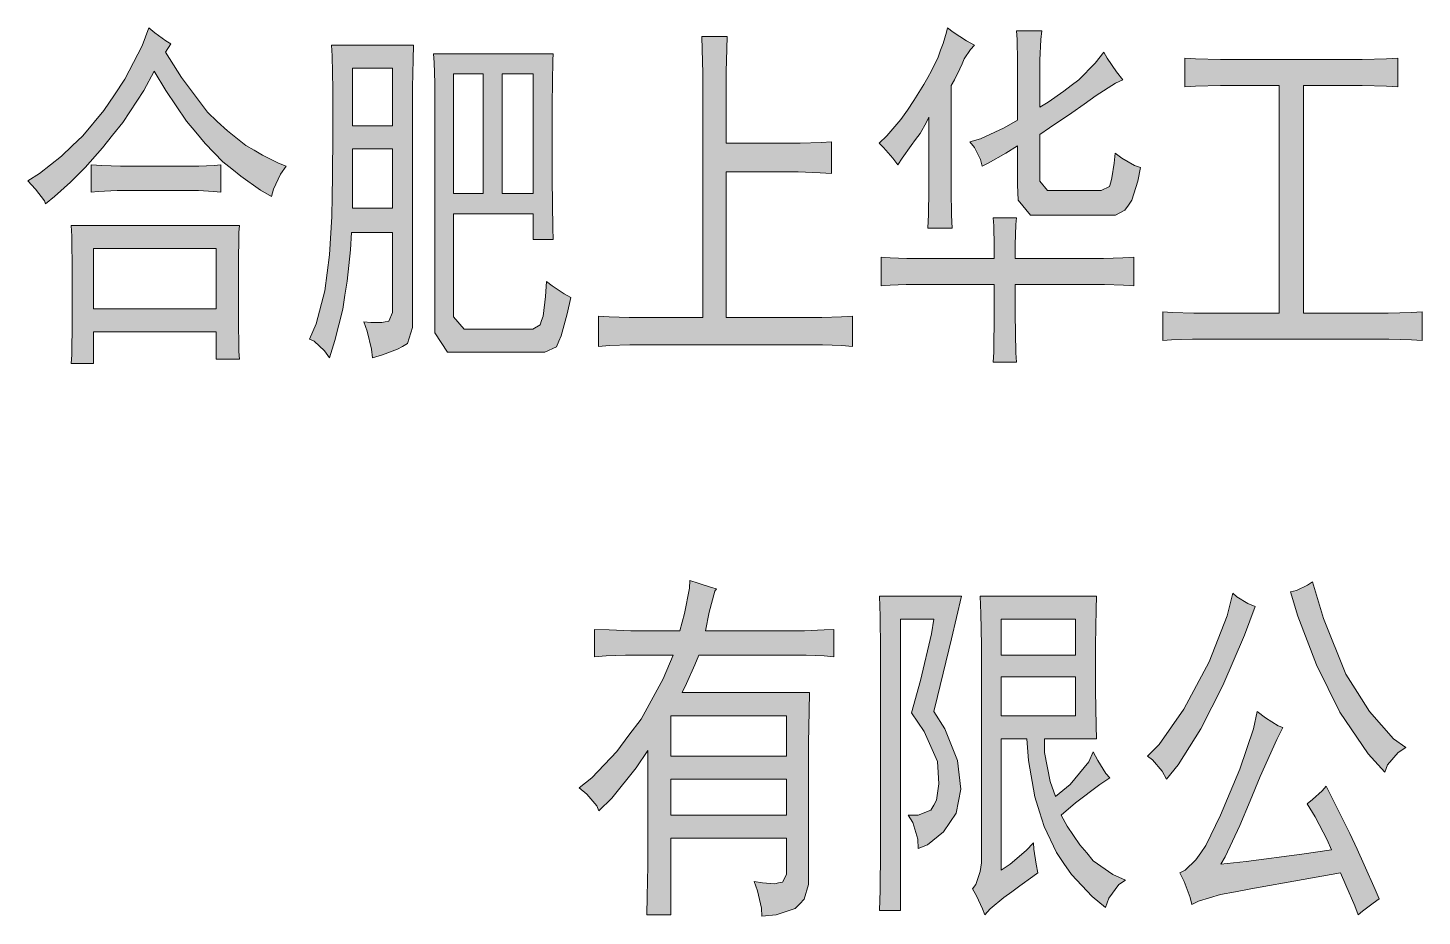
# Model space of a CAD drawing. Header units: millimetres. Extents: x 0 to 829, y 0 to 586.
# Drawn here: x 774.21 to 799.01, y 530.44 to 546.23 of the extents above; entities that cross this region are included whole.
import ezdxf

# ---------------------------------------------------------------- set-up
doc = ezdxf.new("R2010")
doc.units = ezdxf.units.MM

msp = doc.modelspace()

# ---------------------------------------------------------------- hatches: boundary and pattern name
h = msp.add_hatch(color=0)
h.dxf.hatch_style = 2
h.paths.add_polyline_path([(776.657917, 545.793083), (776.943667, 545.345056), (777.405806, 544.727694), (777.582194, 544.561889), (777.762111, 544.396083), (778.086667, 544.138556), (778.234833, 544.050361), (778.383, 543.962167), (778.66875, 543.821056), (778.806333, 543.768139), (778.707556, 543.627028), (778.580556, 543.358917), (778.548806, 543.228389), (778.35125, 543.344806), (777.998472, 543.588222), (777.839722, 543.71875), (777.680972, 543.84575), (777.363472, 544.170306), (777.201194, 544.371389), (777.035389, 544.568944), (776.6685, 545.112222), (776.460361, 545.457944), (776.273389, 545.112222), (775.902972, 544.54425), (775.719528, 544.318472), (775.539611, 544.096222), (775.229167, 543.743444), (775.098639, 543.612917), (774.971639, 543.485917), (774.685889, 543.228389), (774.527139, 543.101389), (774.5095, 543.154306), (774.35075, 543.358917), (774.213167, 543.510611), (774.421306, 543.641139), (774.812889, 543.948056), (775.003389, 544.127972), (775.190361, 544.307889), (775.564306, 544.759444), (775.751278, 545.038139), (775.93825, 545.313306), (776.245167, 545.9095), (776.361583, 546.227), (776.470944, 546.138806), (776.6685, 545.997694), (776.756694, 545.944778)])
h = msp.add_hatch(color=0)
h.dxf.hatch_style = 2
h.paths.add_polyline_path([(786.652111, 546.075306), (786.641528, 545.856583), (786.630944, 545.447361), (786.630944, 545.253333), (786.630944, 544.177361), (787.752778, 544.177361), (787.950333, 544.177361), (788.324278, 544.191472), (788.504194, 544.202056), (788.504194, 543.641139), (788.306639, 543.651722), (787.911528, 543.665833), (787.713972, 543.665833), (786.630944, 543.665833), (786.630944, 541.076444), (788.186694, 541.076444), (788.334861, 541.076444), (788.680583, 541.090556), (788.878139, 541.104667), (788.878139, 540.564917), (788.691167, 540.579028), (788.345444, 540.589611), (788.186694, 540.589611), (785.075194, 540.589611), (784.916444, 540.589611), (784.560139, 540.579028), (784.362583, 540.564917), (784.362583, 541.104667), (784.553083, 541.090556), (784.905861, 541.076444), (785.075194, 541.076444), (786.218194, 541.076444), (786.218194, 545.228639), (786.218194, 545.422667), (786.207611, 545.842472), (786.197028, 546.075306)])
h = msp.add_hatch(color=0)
h.dxf.hatch_style = 2
h.paths.add_polyline_path([(791.047722, 545.920083), (790.977167, 545.842472), (790.867806, 545.676667), (790.829, 545.588472), (790.790194, 545.49675), (790.691417, 545.30625), (790.631444, 545.203944), (790.631444, 543.538833), (790.631444, 543.334222), (790.642028, 542.896778), (790.652611, 542.667472), (790.218694, 542.667472), (790.229278, 542.910889), (790.236333, 543.344806), (790.236333, 543.538833), (790.236333, 544.6395), (790.197528, 544.551306), (790.081111, 544.350222), (789.999972, 544.240861), (789.922361, 544.135028), (789.763611, 543.90925), (789.686, 543.792833), (789.597806, 543.90925), (789.428472, 544.09975), (789.350861, 544.177361), (789.488444, 544.307889), (789.738917, 544.600694), (789.855333, 544.7665), (789.968222, 544.935833), (790.148139, 545.221583), (790.218694, 545.345056), (790.285722, 545.465), (790.402139, 545.708417), (790.444472, 545.831889), (790.490333, 545.951833), (790.553833, 546.152917), (790.571472, 546.227), (790.67025, 546.152917), (790.906611, 545.997694)])
h = msp.add_hatch(color=0)
h.dxf.hatch_style = 2
h.paths.add_polyline_path([(792.247167, 546.177611), (792.229528, 546.022389), (792.208361, 545.651972), (792.208361, 545.43325), (792.208361, 544.819417), (792.356528, 544.907611), (792.63875, 545.101639), (792.769278, 545.203944), (792.903333, 545.30625), (793.196139, 545.599056), (793.351361, 545.793083), (793.411333, 545.690778), (793.577139, 545.447361), (793.6865, 545.30625), (793.5595, 545.24275), (793.213778, 545.024028), (792.998583, 544.868806), (792.779861, 544.717111), (792.38475, 544.449), (792.208361, 544.332583), (792.208361, 543.665833), (792.208361, 543.500028), (792.345944, 543.334222), (792.483528, 543.334222), (793.174972, 543.334222), (793.301972, 543.334222), (793.450139, 543.408306), (793.471306, 543.485917), (793.488944, 543.563528), (793.531278, 543.821056), (793.548917, 543.997444), (793.668861, 543.90925), (793.894639, 543.78225), (794.004, 543.743444), (793.954611, 543.500028), (793.84525, 543.164889), (793.785278, 543.076694), (793.725306, 542.984972), (793.5595, 542.896778), (793.450139, 542.896778), (792.247167, 542.896778), (792.042556, 542.896778), (791.823833, 543.164889), (791.81325, 543.436528), (791.81325, 544.127972), (791.608639, 543.997444), (791.291139, 543.821056), (791.185306, 543.768139), (791.153556, 543.884556), (791.047722, 544.09975), (790.966583, 544.202056), (791.153556, 544.254972), (791.576889, 544.449), (791.81325, 544.586583), (791.81325, 545.383861), (791.81325, 545.627278), (791.806194, 546.022389), (791.795611, 546.177611)])
h = msp.add_hatch(color=0)
h.paths.add_polyline_path([(780.185694, 541.002361), (780.312694, 540.98825), (780.506722, 540.98825), (780.570222, 541.002361), (780.633722, 541.012944), (780.697222, 541.168167), (780.697222, 541.309278), (780.697222, 542.589861), (779.9705, 542.589861), (779.949333, 542.282944), (779.889361, 541.725556), (779.850556, 541.475083), (779.81175, 541.224611), (779.674167, 540.667222), (779.575389, 540.360306), (779.487194, 540.487306), (779.307278, 540.656639), (779.219083, 540.691917), (779.339028, 540.963556), (779.49425, 541.552694), (779.536583, 541.873722), (779.575389, 542.191222), (779.617722, 542.872083), (779.624778, 543.228389), (779.628306, 543.588222), (779.635361, 544.343167), (779.635361, 544.741806), (779.635361, 545.140444), (779.624778, 545.729583), (779.614194, 545.920083), (781.071167, 545.920083), (781.064111, 545.666083), (781.053528, 545.165139), (781.053528, 544.921722), (781.053528, 541.129361), (781.053528, 540.900056), (780.965333, 540.617833), (780.877139, 540.564917), (780.785417, 540.515528), (780.520833, 540.413222), (780.344444, 540.360306), (780.323278, 540.515528), (780.245667, 540.833028)])
h.paths.add_polyline_path([(780.697222, 543.023778), (780.697222, 544.075056), (779.988139, 544.075056), (779.988139, 543.023778)])
h.paths.add_polyline_path([(780.697222, 544.484278), (780.697222, 545.510861), (779.988139, 545.510861), (779.988139, 544.484278)])
h = msp.add_hatch(color=0)
h.paths.add_polyline_path([(783.554722, 545.768389), (783.547667, 545.651972), (783.537083, 544.868806), (783.537083, 544.202056), (783.537083, 543.538833), (783.547667, 542.667472), (783.554722, 542.462861), (783.201944, 542.462861), (783.201944, 542.921472), (781.783778, 542.921472), (781.783778, 541.309278), (781.783778, 541.090556), (781.97075, 540.871833), (782.157722, 540.871833), (783.082, 540.871833), (783.191361, 540.871833), (783.325417, 540.949444), (783.350111, 541.027056), (783.374806, 541.104667), (783.417139, 541.450389), (783.438306, 541.7185), (783.537083, 541.640889), (783.752278, 541.499778), (783.872222, 541.436278), (783.801667, 541.143472), (783.695833, 540.751889), (783.6535, 540.656639), (783.614694, 540.557861), (783.406556, 540.462611), (783.24075, 540.462611), (781.900194, 540.462611), (781.674417, 540.462611), (781.448639, 540.808333), (781.448639, 541.154056), (781.448639, 545.024028), (781.448639, 545.24275), (781.438056, 545.613167), (781.427472, 545.768389)])
h.paths.add_polyline_path([(783.201944, 543.281306), (783.201944, 545.408556), (782.648083, 545.408556), (782.648083, 543.281306)])
h.paths.add_polyline_path([(782.312944, 543.281306), (782.312944, 545.408556), (781.783778, 545.408556), (781.783778, 543.281306)])
h = msp.add_hatch(color=0)
h.dxf.hatch_style = 2
h.paths.add_polyline_path([(797.708167, 545.666083), (797.944528, 545.666083), (798.378444, 545.676667), (798.576, 545.690778), (798.576, 545.17925), (798.378444, 545.189833), (797.944528, 545.203944), (797.708167, 545.203944), (796.900306, 545.203944), (796.900306, 541.154056), (798.180889, 541.154056), (798.406667, 541.154056), (798.822944, 541.168167), (799.009917, 541.17875), (799.009917, 540.667222), (798.822944, 540.681333), (798.41725, 540.691917), (798.202056, 540.691917), (795.147, 540.691917), (794.928278, 540.691917), (794.554333, 540.681333), (794.395583, 540.667222), (794.395583, 541.17875), (794.564917, 541.168167), (794.949444, 541.154056), (795.164639, 541.154056), (796.466389, 541.154056), (796.466389, 545.203944), (795.679694, 545.203944), (795.422167, 545.203944), (794.977667, 545.189833), (794.790694, 545.17925), (794.790694, 545.690778), (794.977667, 545.676667), (795.422167, 545.666083), (795.679694, 545.666083)])
h = msp.add_hatch(color=0)
h.dxf.hatch_style = 2
h.paths.add_polyline_path([(777.091833, 543.768139), (777.250583, 543.768139), (777.52575, 543.78225), (777.642167, 543.792833), (777.642167, 543.306), (777.515167, 543.320111), (777.247056, 543.334222), (777.109472, 543.334222), (776.005278, 543.334222), (775.800667, 543.334222), (775.465528, 543.320111), (775.338528, 543.306), (775.338528, 543.792833), (775.5255, 543.78225), (775.860639, 543.768139), (776.005278, 543.768139)])
h = msp.add_hatch(color=0)
h.dxf.hatch_style = 2
h.paths.add_polyline_path([(791.4005, 542.127722), (791.4005, 542.346444), (791.389917, 542.706278), (791.382861, 542.847389), (791.795611, 542.847389), (791.785028, 542.730972), (791.774444, 542.371139), (791.774444, 542.127722), (793.196139, 542.127722), (793.340778, 542.127722), (793.6865, 542.141833), (793.884056, 542.152417), (793.884056, 541.640889), (793.697083, 541.655), (793.361944, 541.665583), (793.213778, 541.665583), (791.774444, 541.665583), (791.774444, 541.143472), (791.785028, 540.4485), (791.795611, 540.282694), (791.382861, 540.282694), (791.389917, 540.462611), (791.4005, 541.154056), (791.4005, 541.665583), (789.961167, 541.665583), (789.834167, 541.665583), (789.548417, 541.655), (789.389667, 541.640889), (789.389667, 542.152417), (789.548417, 542.141833), (789.84475, 542.127722), (789.982333, 542.127722)])
h = msp.add_hatch(color=0)
h.paths.add_polyline_path([(777.977306, 542.716861), (777.966722, 542.589861), (777.959667, 542.000722), (777.959667, 541.538583), (777.959667, 541.076444), (777.966722, 540.476722), (777.977306, 540.335611), (777.564556, 540.335611), (777.564556, 540.822444), (775.377333, 540.822444), (775.377333, 540.258), (774.982222, 540.258), (774.992806, 540.413222), (775.003389, 541.002361), (775.003389, 541.436278), (775.003389, 541.884306), (774.992806, 542.526361), (774.982222, 542.716861)])
h.paths.add_polyline_path([(777.564556, 541.231667), (777.564556, 542.307639), (775.377333, 542.307639), (775.377333, 541.231667)])
h = msp.add_hatch(color=0)
h.paths.add_polyline_path([(784.016861, 532.715611), (784.242639, 532.895528), (784.687139, 533.364722), (784.902333, 533.650472), (785.121056, 533.93975), (785.512639, 534.652361), (785.692556, 535.075694), (784.983472, 535.075694), (784.842361, 535.075694), (784.500167, 535.061583), (784.292028, 535.047472), (784.292028, 535.534306), (784.549556, 535.523722), (784.934083, 535.509611), (785.061083, 535.509611), (785.808972, 535.509611), (785.890111, 535.816528), (785.978306, 536.264556), (785.985361, 536.405667), (786.133528, 536.356278), (786.369889, 536.278667), (786.461611, 536.253972), (786.429861, 536.215167), (786.331083, 535.841222), (786.264056, 535.509611), (787.858611, 535.509611), (788.027944, 535.509611), (788.373667, 535.523722), (788.550056, 535.534306), (788.550056, 535.047472), (788.373667, 535.061583), (788.056167, 535.075694), (787.918583, 535.075694), (786.144111, 535.075694), (786.077083, 534.906361), (785.928917, 534.57475), (785.847778, 534.408944), (788.116139, 534.408944), (788.105556, 534.087917), (788.094972, 533.509361), (788.094972, 533.255361), (788.094972, 531.1775), (788.094972, 531.001111), (788.017361, 530.736528), (787.93975, 530.655389), (787.858611, 530.570722), (787.523472, 530.461361), (787.269472, 530.436667), (787.258889, 530.577778), (787.188333, 530.884694), (787.131889, 531.0505), (787.276528, 531.025806), (787.49525, 531.011694), (787.562278, 531.025806), (787.632833, 531.039917), (787.703389, 531.1775), (787.703389, 531.308028), (787.703389, 531.819556), (785.650222, 531.819556), (785.650222, 530.461361), (785.219833, 530.461361), (785.226889, 530.782389), (785.237472, 531.332722), (785.237472, 531.562028), (785.237472, 533.382361), (785.032861, 533.075444), (784.598944, 532.535694), (784.369639, 532.306389), (784.330833, 532.394583), (784.154444, 532.602722)])
h.paths.add_polyline_path([(787.703389, 533.280056), (787.703389, 533.996194), (785.650222, 533.996194), (785.650222, 533.280056)])
h.paths.add_polyline_path([(787.703389, 532.228778), (787.703389, 532.870833), (785.650222, 532.870833), (785.650222, 532.228778)])
h = msp.add_hatch(color=0)
h.dxf.hatch_style = 2
h.paths.add_polyline_path([(797.062583, 536.380972), (797.253083, 535.728333), (797.651722, 534.740556), (797.863389, 534.408944), (798.075056, 534.073806), (798.501917, 533.586972), (798.720639, 533.435278), (798.583056, 533.343556), (798.396083, 533.124833), (798.346694, 532.997833), (798.050361, 533.318861), (797.545889, 534.063222), (797.341278, 534.483028), (797.133139, 534.906361), (796.798, 535.767139), (796.671, 536.201056), (796.776833, 536.22575), (796.974389, 536.317472)])
h = msp.add_hatch(color=0)
h.dxf.hatch_style = 2
h.paths.add_polyline_path([(790.814889, 536.123444), (790.6385, 535.3685), (790.391556, 534.341917), (790.324528, 534.073806), (790.522083, 533.766889), (790.747861, 533.202444), (790.776083, 532.948444), (790.807833, 532.690917), (790.723167, 532.267583), (790.610278, 532.101778), (790.497389, 531.935972), (790.215167, 531.703139), (790.045833, 531.639639), (790.038778, 531.805444), (789.950583, 532.101778), (789.869444, 532.228778), (790.045833, 532.228778), (790.275139, 532.3205), (790.324528, 532.408694), (790.373917, 532.500417), (790.412722, 532.786167), (790.402139, 532.98725), (790.391556, 533.184806), (790.155194, 533.7175), (789.929417, 534.049111), (790.088167, 534.624139), (790.282194, 535.456694), (790.324528, 535.714222), (789.731861, 535.714222), (789.731861, 530.538972), (789.357917, 530.538972), (789.3685, 530.898806), (789.375556, 531.600833), (789.375556, 531.946556), (789.375556, 534.945167), (789.375556, 535.178), (789.3685, 535.767139), (789.357917, 536.123444)])
h = msp.add_hatch(color=0)
h.paths.add_polyline_path([(793.220833, 536.123444), (793.21025, 535.894139), (793.199667, 535.252083), (793.199667, 534.842861), (793.199667, 534.44775), (793.21025, 533.819806), (793.220833, 533.586972), (792.293028, 533.586972), (792.293028, 533.343556), (792.391806, 532.832028), (792.490583, 532.563917), (792.748111, 532.779111), (793.08325, 533.17775), (793.160861, 533.357667), (793.242, 533.202444), (793.386639, 532.973139), (793.457194, 532.895528), (793.280806, 532.779111), (792.846889, 532.4475), (792.589361, 532.228778), (792.698722, 532.038278), (792.9245, 531.703139), (793.044444, 531.562028), (793.160861, 531.420917), (793.506583, 531.1775), (793.732361, 531.075194), (793.615944, 531.001111), (793.436028, 530.757694), (793.379583, 530.588361), (793.143222, 530.782389), (792.772806, 531.173972), (792.63875, 531.371528), (792.504694, 531.569083), (792.2895, 532.031222), (792.204833, 532.292278), (792.120167, 532.556861), (792.007278, 533.202444), (791.979056, 533.586972), (791.523972, 533.586972), (791.523972, 531.255111), (791.682722, 531.357417), (791.968472, 531.600833), (792.099, 531.741944), (792.106056, 531.629056), (792.144861, 531.357417), (792.176611, 531.205722), (792.088417, 531.142222), (791.855583, 530.972889), (791.714472, 530.870583), (791.569833, 530.768278), (791.329944, 530.563667), (791.231167, 530.461361), (791.192361, 530.563667), (791.083, 530.7965), (791.012444, 530.9235), (791.072417, 531.001111), (791.150028, 531.230417), (791.171194, 531.385639), (791.171194, 534.998083), (791.171194, 535.252083), (791.160611, 535.816528), (791.150028, 536.123444)])
h.paths.add_polyline_path([(792.846889, 533.996194), (792.846889, 534.691167), (791.523972, 534.691167), (791.523972, 533.996194)])
h.paths.add_polyline_path([(792.846889, 535.075694), (792.846889, 535.714222), (791.523972, 535.714222), (791.523972, 535.075694)])
h = msp.add_hatch(color=0)
h.dxf.hatch_style = 2
h.paths.add_polyline_path([(796.039528, 535.943528), (795.852556, 535.432), (795.468028, 534.535944), (795.270472, 534.151417), (795.072917, 533.766889), (794.67075, 533.124833), (794.462611, 532.870833), (794.385, 533.011944), (794.215667, 533.216556), (794.127472, 533.280056), (794.335611, 533.484667), (794.769528, 534.112611), (794.995306, 534.535944), (795.221083, 534.959278), (795.545639, 535.777722), (795.644417, 536.176361), (795.714972, 536.112861), (795.912528, 535.996444)])
h = msp.add_hatch(color=0)
h.dxf.hatch_style = 2
h.paths.add_polyline_path([(797.397722, 531.614944), (797.320111, 531.794861), (797.104917, 532.204083), (796.967333, 532.433389), (797.062583, 532.511), (797.231917, 532.666222), (797.302472, 532.743833), (797.447111, 532.461611), (797.725806, 531.904222), (797.852806, 531.629056), (797.979806, 531.350361), (798.177361, 530.909389), (798.247917, 530.743583), (798.138556, 530.665972), (797.951583, 530.524861), (797.873972, 530.461361), (797.814, 530.616583), (797.65525, 530.987), (797.556472, 531.205722), (796.896778, 531.089306), (795.965444, 530.9235), (795.693806, 530.870583), (795.422167, 530.821194), (795.034111, 530.704778), (794.914167, 530.641278), (794.885944, 530.768278), (794.776583, 531.0505), (794.698972, 531.205722), (794.79775, 531.255111), (794.984722, 531.435028), (795.072917, 531.562028), (795.161111, 531.692556), (795.422167, 532.228778), (795.595028, 532.638), (795.767889, 533.05075), (796.011306, 533.766889), (796.078333, 534.073806), (796.2265, 533.960917), (796.452278, 533.819806), (796.533417, 533.791583), (796.424056, 533.576389), (796.13125, 532.920222), (795.951333, 532.486306), (795.767889, 532.048861), (795.506833, 531.487944), (795.429222, 531.357417), (795.880778, 531.410333), (796.868556, 531.537333)])

# ---------------------------------------------------------------- linework, layer by layer
at = {"color": 0, "lineweight": 0}
for points in [[(776.657917, 545.793083), (776.943667, 545.345056), (777.405806, 544.727694), (777.582194, 544.561889), (777.762111, 544.396083), (778.086667, 544.138556), (778.234833, 544.050361), (778.383, 543.962167), (778.66875, 543.821056), (778.806333, 543.768139), (778.707556, 543.627028), (778.580556, 543.358917), (778.548806, 543.228389), (778.35125, 543.344806), (777.998472, 543.588222), (777.839722, 543.71875), (777.680972, 543.84575), (777.363472, 544.170306), (777.201194, 544.371389), (777.035389, 544.568944), (776.6685, 545.112222), (776.460361, 545.457944), (776.273389, 545.112222), (775.902972, 544.54425), (775.719528, 544.318472), (775.539611, 544.096222), (775.229167, 543.743444), (775.098639, 543.612917), (774.971639, 543.485917), (774.685889, 543.228389), (774.527139, 543.101389), (774.5095, 543.154306), (774.35075, 543.358917), (774.213167, 543.510611), (774.421306, 543.641139), (774.812889, 543.948056), (775.003389, 544.127972), (775.190361, 544.307889), (775.564306, 544.759444), (775.751278, 545.038139), (775.93825, 545.313306), (776.245167, 545.9095), (776.361583, 546.227), (776.470944, 546.138806), (776.6685, 545.997694), (776.756694, 545.944778)], [(786.652111, 546.075306), (786.641528, 545.856583), (786.630944, 545.447361), (786.630944, 545.253333), (786.630944, 544.177361), (787.752778, 544.177361), (787.950333, 544.177361), (788.324278, 544.191472), (788.504194, 544.202056), (788.504194, 543.641139), (788.306639, 543.651722), (787.911528, 543.665833), (787.713972, 543.665833), (786.630944, 543.665833), (786.630944, 541.076444), (788.186694, 541.076444), (788.334861, 541.076444), (788.680583, 541.090556), (788.878139, 541.104667), (788.878139, 540.564917), (788.691167, 540.579028), (788.345444, 540.589611), (788.186694, 540.589611), (785.075194, 540.589611), (784.916444, 540.589611), (784.560139, 540.579028), (784.362583, 540.564917), (784.362583, 541.104667), (784.553083, 541.090556), (784.905861, 541.076444), (785.075194, 541.076444), (786.218194, 541.076444), (786.218194, 545.228639), (786.218194, 545.422667), (786.207611, 545.842472), (786.197028, 546.075306)], [(791.047722, 545.920083), (790.977167, 545.842472), (790.867806, 545.676667), (790.829, 545.588472), (790.790194, 545.49675), (790.691417, 545.30625), (790.631444, 545.203944), (790.631444, 543.538833), (790.631444, 543.334222), (790.642028, 542.896778), (790.652611, 542.667472), (790.218694, 542.667472), (790.229278, 542.910889), (790.236333, 543.344806), (790.236333, 543.538833), (790.236333, 544.6395), (790.197528, 544.551306), (790.081111, 544.350222), (789.999972, 544.240861), (789.922361, 544.135028), (789.763611, 543.90925), (789.686, 543.792833), (789.597806, 543.90925), (789.428472, 544.09975), (789.350861, 544.177361), (789.488444, 544.307889), (789.738917, 544.600694), (789.855333, 544.7665), (789.968222, 544.935833), (790.148139, 545.221583), (790.218694, 545.345056), (790.285722, 545.465), (790.402139, 545.708417), (790.444472, 545.831889), (790.490333, 545.951833), (790.553833, 546.152917), (790.571472, 546.227), (790.67025, 546.152917), (790.906611, 545.997694)], [(792.247167, 546.177611), (792.229528, 546.022389), (792.208361, 545.651972), (792.208361, 545.43325), (792.208361, 544.819417), (792.356528, 544.907611), (792.63875, 545.101639), (792.769278, 545.203944), (792.903333, 545.30625), (793.196139, 545.599056), (793.351361, 545.793083), (793.411333, 545.690778), (793.577139, 545.447361), (793.6865, 545.30625), (793.5595, 545.24275), (793.213778, 545.024028), (792.998583, 544.868806), (792.779861, 544.717111), (792.38475, 544.449), (792.208361, 544.332583), (792.208361, 543.665833), (792.208361, 543.500028), (792.345944, 543.334222), (792.483528, 543.334222), (793.174972, 543.334222), (793.301972, 543.334222), (793.450139, 543.408306), (793.471306, 543.485917), (793.488944, 543.563528), (793.531278, 543.821056), (793.548917, 543.997444), (793.668861, 543.90925), (793.894639, 543.78225), (794.004, 543.743444), (793.954611, 543.500028), (793.84525, 543.164889), (793.785278, 543.076694), (793.725306, 542.984972), (793.5595, 542.896778), (793.450139, 542.896778), (792.247167, 542.896778), (792.042556, 542.896778), (791.823833, 543.164889), (791.81325, 543.436528), (791.81325, 544.127972), (791.608639, 543.997444), (791.291139, 543.821056), (791.185306, 543.768139), (791.153556, 543.884556), (791.047722, 544.09975), (790.966583, 544.202056), (791.153556, 544.254972), (791.576889, 544.449), (791.81325, 544.586583), (791.81325, 545.383861), (791.81325, 545.627278), (791.806194, 546.022389), (791.795611, 546.177611)], [(780.185694, 541.002361), (780.312694, 540.98825), (780.506722, 540.98825), (780.570222, 541.002361), (780.633722, 541.012944), (780.697222, 541.168167), (780.697222, 541.309278), (780.697222, 542.589861), (779.9705, 542.589861), (779.949333, 542.282944), (779.889361, 541.725556), (779.850556, 541.475083), (779.81175, 541.224611), (779.674167, 540.667222), (779.575389, 540.360306), (779.487194, 540.487306), (779.307278, 540.656639), (779.219083, 540.691917), (779.339028, 540.963556), (779.49425, 541.552694), (779.536583, 541.873722), (779.575389, 542.191222), (779.617722, 542.872083), (779.624778, 543.228389), (779.628306, 543.588222), (779.635361, 544.343167), (779.635361, 544.741806), (779.635361, 545.140444), (779.624778, 545.729583), (779.614194, 545.920083), (781.071167, 545.920083), (781.064111, 545.666083), (781.053528, 545.165139), (781.053528, 544.921722), (781.053528, 541.129361), (781.053528, 540.900056), (780.965333, 540.617833), (780.877139, 540.564917), (780.785417, 540.515528), (780.520833, 540.413222), (780.344444, 540.360306), (780.323278, 540.515528), (780.245667, 540.833028)], [(783.554722, 545.768389), (783.547667, 545.651972), (783.537083, 544.868806), (783.537083, 544.202056), (783.537083, 543.538833), (783.547667, 542.667472), (783.554722, 542.462861), (783.201944, 542.462861), (783.201944, 542.921472), (781.783778, 542.921472), (781.783778, 541.309278), (781.783778, 541.090556), (781.97075, 540.871833), (782.157722, 540.871833), (783.082, 540.871833), (783.191361, 540.871833), (783.325417, 540.949444), (783.350111, 541.027056), (783.374806, 541.104667), (783.417139, 541.450389), (783.438306, 541.7185), (783.537083, 541.640889), (783.752278, 541.499778), (783.872222, 541.436278), (783.801667, 541.143472), (783.695833, 540.751889), (783.6535, 540.656639), (783.614694, 540.557861), (783.406556, 540.462611), (783.24075, 540.462611), (781.900194, 540.462611), (781.674417, 540.462611), (781.448639, 540.808333), (781.448639, 541.154056), (781.448639, 545.024028), (781.448639, 545.24275), (781.438056, 545.613167), (781.427472, 545.768389)], [(797.708167, 545.666083), (797.944528, 545.666083), (798.378444, 545.676667), (798.576, 545.690778), (798.576, 545.17925), (798.378444, 545.189833), (797.944528, 545.203944), (797.708167, 545.203944), (796.900306, 545.203944), (796.900306, 541.154056), (798.180889, 541.154056), (798.406667, 541.154056), (798.822944, 541.168167), (799.009917, 541.17875), (799.009917, 540.667222), (798.822944, 540.681333), (798.41725, 540.691917), (798.202056, 540.691917), (795.147, 540.691917), (794.928278, 540.691917), (794.554333, 540.681333), (794.395583, 540.667222), (794.395583, 541.17875), (794.564917, 541.168167), (794.949444, 541.154056), (795.164639, 541.154056), (796.466389, 541.154056), (796.466389, 545.203944), (795.679694, 545.203944), (795.422167, 545.203944), (794.977667, 545.189833), (794.790694, 545.17925), (794.790694, 545.690778), (794.977667, 545.676667), (795.422167, 545.666083), (795.679694, 545.666083)], [(780.697222, 544.484278), (780.697222, 545.510861), (779.988139, 545.510861), (779.988139, 544.484278)], [(782.312944, 543.281306), (782.312944, 545.408556), (781.783778, 545.408556), (781.783778, 543.281306)], [(783.201944, 543.281306), (783.201944, 545.408556), (782.648083, 545.408556), (782.648083, 543.281306)], [(780.697222, 543.023778), (780.697222, 544.075056), (779.988139, 544.075056), (779.988139, 543.023778)], [(777.091833, 543.768139), (777.250583, 543.768139), (777.52575, 543.78225), (777.642167, 543.792833), (777.642167, 543.306), (777.515167, 543.320111), (777.247056, 543.334222), (777.109472, 543.334222), (776.005278, 543.334222), (775.800667, 543.334222), (775.465528, 543.320111), (775.338528, 543.306), (775.338528, 543.792833), (775.5255, 543.78225), (775.860639, 543.768139), (776.005278, 543.768139)], [(791.4005, 542.127722), (791.4005, 542.346444), (791.389917, 542.706278), (791.382861, 542.847389), (791.795611, 542.847389), (791.785028, 542.730972), (791.774444, 542.371139), (791.774444, 542.127722), (793.196139, 542.127722), (793.340778, 542.127722), (793.6865, 542.141833), (793.884056, 542.152417), (793.884056, 541.640889), (793.697083, 541.655), (793.361944, 541.665583), (793.213778, 541.665583), (791.774444, 541.665583), (791.774444, 541.143472), (791.785028, 540.4485), (791.795611, 540.282694), (791.382861, 540.282694), (791.389917, 540.462611), (791.4005, 541.154056), (791.4005, 541.665583), (789.961167, 541.665583), (789.834167, 541.665583), (789.548417, 541.655), (789.389667, 541.640889), (789.389667, 542.152417), (789.548417, 542.141833), (789.84475, 542.127722), (789.982333, 542.127722)], [(777.977306, 542.716861), (777.966722, 542.589861), (777.959667, 542.000722), (777.959667, 541.538583), (777.959667, 541.076444), (777.966722, 540.476722), (777.977306, 540.335611), (777.564556, 540.335611), (777.564556, 540.822444), (775.377333, 540.822444), (775.377333, 540.258), (774.982222, 540.258), (774.992806, 540.413222), (775.003389, 541.002361), (775.003389, 541.436278), (775.003389, 541.884306), (774.992806, 542.526361), (774.982222, 542.716861)], [(777.564556, 541.231667), (777.564556, 542.307639), (775.377333, 542.307639), (775.377333, 541.231667)], [(784.016861, 532.715611), (784.242639, 532.895528), (784.687139, 533.364722), (784.902333, 533.650472), (785.121056, 533.93975), (785.512639, 534.652361), (785.692556, 535.075694), (784.983472, 535.075694), (784.842361, 535.075694), (784.500167, 535.061583), (784.292028, 535.047472), (784.292028, 535.534306), (784.549556, 535.523722), (784.934083, 535.509611), (785.061083, 535.509611), (785.808972, 535.509611), (785.890111, 535.816528), (785.978306, 536.264556), (785.985361, 536.405667), (786.133528, 536.356278), (786.369889, 536.278667), (786.461611, 536.253972), (786.429861, 536.215167), (786.331083, 535.841222), (786.264056, 535.509611), (787.858611, 535.509611), (788.027944, 535.509611), (788.373667, 535.523722), (788.550056, 535.534306), (788.550056, 535.047472), (788.373667, 535.061583), (788.056167, 535.075694), (787.918583, 535.075694), (786.144111, 535.075694), (786.077083, 534.906361), (785.928917, 534.57475), (785.847778, 534.408944), (788.116139, 534.408944), (788.105556, 534.087917), (788.094972, 533.509361), (788.094972, 533.255361), (788.094972, 531.1775), (788.094972, 531.001111), (788.017361, 530.736528), (787.93975, 530.655389), (787.858611, 530.570722), (787.523472, 530.461361), (787.269472, 530.436667), (787.258889, 530.577778), (787.188333, 530.884694), (787.131889, 531.0505), (787.276528, 531.025806), (787.49525, 531.011694), (787.562278, 531.025806), (787.632833, 531.039917), (787.703389, 531.1775), (787.703389, 531.308028), (787.703389, 531.819556), (785.650222, 531.819556), (785.650222, 530.461361), (785.219833, 530.461361), (785.226889, 530.782389), (785.237472, 531.332722), (785.237472, 531.562028), (785.237472, 533.382361), (785.032861, 533.075444), (784.598944, 532.535694), (784.369639, 532.306389), (784.330833, 532.394583), (784.154444, 532.602722)], [(797.062583, 536.380972), (797.253083, 535.728333), (797.651722, 534.740556), (797.863389, 534.408944), (798.075056, 534.073806), (798.501917, 533.586972), (798.720639, 533.435278), (798.583056, 533.343556), (798.396083, 533.124833), (798.346694, 532.997833), (798.050361, 533.318861), (797.545889, 534.063222), (797.341278, 534.483028), (797.133139, 534.906361), (796.798, 535.767139), (796.671, 536.201056), (796.776833, 536.22575), (796.974389, 536.317472)], [(790.814889, 536.123444), (790.6385, 535.3685), (790.391556, 534.341917), (790.324528, 534.073806), (790.522083, 533.766889), (790.747861, 533.202444), (790.776083, 532.948444), (790.807833, 532.690917), (790.723167, 532.267583), (790.610278, 532.101778), (790.497389, 531.935972), (790.215167, 531.703139), (790.045833, 531.639639), (790.038778, 531.805444), (789.950583, 532.101778), (789.869444, 532.228778), (790.045833, 532.228778), (790.275139, 532.3205), (790.324528, 532.408694), (790.373917, 532.500417), (790.412722, 532.786167), (790.402139, 532.98725), (790.391556, 533.184806), (790.155194, 533.7175), (789.929417, 534.049111), (790.088167, 534.624139), (790.282194, 535.456694), (790.324528, 535.714222), (789.731861, 535.714222), (789.731861, 530.538972), (789.357917, 530.538972), (789.3685, 530.898806), (789.375556, 531.600833), (789.375556, 531.946556), (789.375556, 534.945167), (789.375556, 535.178), (789.3685, 535.767139), (789.357917, 536.123444)], [(793.220833, 536.123444), (793.21025, 535.894139), (793.199667, 535.252083), (793.199667, 534.842861), (793.199667, 534.44775), (793.21025, 533.819806), (793.220833, 533.586972), (792.293028, 533.586972), (792.293028, 533.343556), (792.391806, 532.832028), (792.490583, 532.563917), (792.748111, 532.779111), (793.08325, 533.17775), (793.160861, 533.357667), (793.242, 533.202444), (793.386639, 532.973139), (793.457194, 532.895528), (793.280806, 532.779111), (792.846889, 532.4475), (792.589361, 532.228778), (792.698722, 532.038278), (792.9245, 531.703139), (793.044444, 531.562028), (793.160861, 531.420917), (793.506583, 531.1775), (793.732361, 531.075194), (793.615944, 531.001111), (793.436028, 530.757694), (793.379583, 530.588361), (793.143222, 530.782389), (792.772806, 531.173972), (792.63875, 531.371528), (792.504694, 531.569083), (792.2895, 532.031222), (792.204833, 532.292278), (792.120167, 532.556861), (792.007278, 533.202444), (791.979056, 533.586972), (791.523972, 533.586972), (791.523972, 531.255111), (791.682722, 531.357417), (791.968472, 531.600833), (792.099, 531.741944), (792.106056, 531.629056), (792.144861, 531.357417), (792.176611, 531.205722), (792.088417, 531.142222), (791.855583, 530.972889), (791.714472, 530.870583), (791.569833, 530.768278), (791.329944, 530.563667), (791.231167, 530.461361), (791.192361, 530.563667), (791.083, 530.7965), (791.012444, 530.9235), (791.072417, 531.001111), (791.150028, 531.230417), (791.171194, 531.385639), (791.171194, 534.998083), (791.171194, 535.252083), (791.160611, 535.816528), (791.150028, 536.123444)], [(796.039528, 535.943528), (795.852556, 535.432), (795.468028, 534.535944), (795.270472, 534.151417), (795.072917, 533.766889), (794.67075, 533.124833), (794.462611, 532.870833), (794.385, 533.011944), (794.215667, 533.216556), (794.127472, 533.280056), (794.335611, 533.484667), (794.769528, 534.112611), (794.995306, 534.535944), (795.221083, 534.959278), (795.545639, 535.777722), (795.644417, 536.176361), (795.714972, 536.112861), (795.912528, 535.996444)], [(792.846889, 535.075694), (792.846889, 535.714222), (791.523972, 535.714222), (791.523972, 535.075694)], [(792.846889, 533.996194), (792.846889, 534.691167), (791.523972, 534.691167), (791.523972, 533.996194)], [(787.703389, 533.280056), (787.703389, 533.996194), (785.650222, 533.996194), (785.650222, 533.280056)], [(797.397722, 531.614944), (797.320111, 531.794861), (797.104917, 532.204083), (796.967333, 532.433389), (797.062583, 532.511), (797.231917, 532.666222), (797.302472, 532.743833), (797.447111, 532.461611), (797.725806, 531.904222), (797.852806, 531.629056), (797.979806, 531.350361), (798.177361, 530.909389), (798.247917, 530.743583), (798.138556, 530.665972), (797.951583, 530.524861), (797.873972, 530.461361), (797.814, 530.616583), (797.65525, 530.987), (797.556472, 531.205722), (796.896778, 531.089306), (795.965444, 530.9235), (795.693806, 530.870583), (795.422167, 530.821194), (795.034111, 530.704778), (794.914167, 530.641278), (794.885944, 530.768278), (794.776583, 531.0505), (794.698972, 531.205722), (794.79775, 531.255111), (794.984722, 531.435028), (795.072917, 531.562028), (795.161111, 531.692556), (795.422167, 532.228778), (795.595028, 532.638), (795.767889, 533.05075), (796.011306, 533.766889), (796.078333, 534.073806), (796.2265, 533.960917), (796.452278, 533.819806), (796.533417, 533.791583), (796.424056, 533.576389), (796.13125, 532.920222), (795.951333, 532.486306), (795.767889, 532.048861), (795.506833, 531.487944), (795.429222, 531.357417), (795.880778, 531.410333), (796.868556, 531.537333)], [(787.703389, 532.228778), (787.703389, 532.870833), (785.650222, 532.870833), (785.650222, 532.228778)]]:
    msp.add_lwpolyline(points, close=True, dxfattribs=at)

doc.saveas('drawing.dxf')
